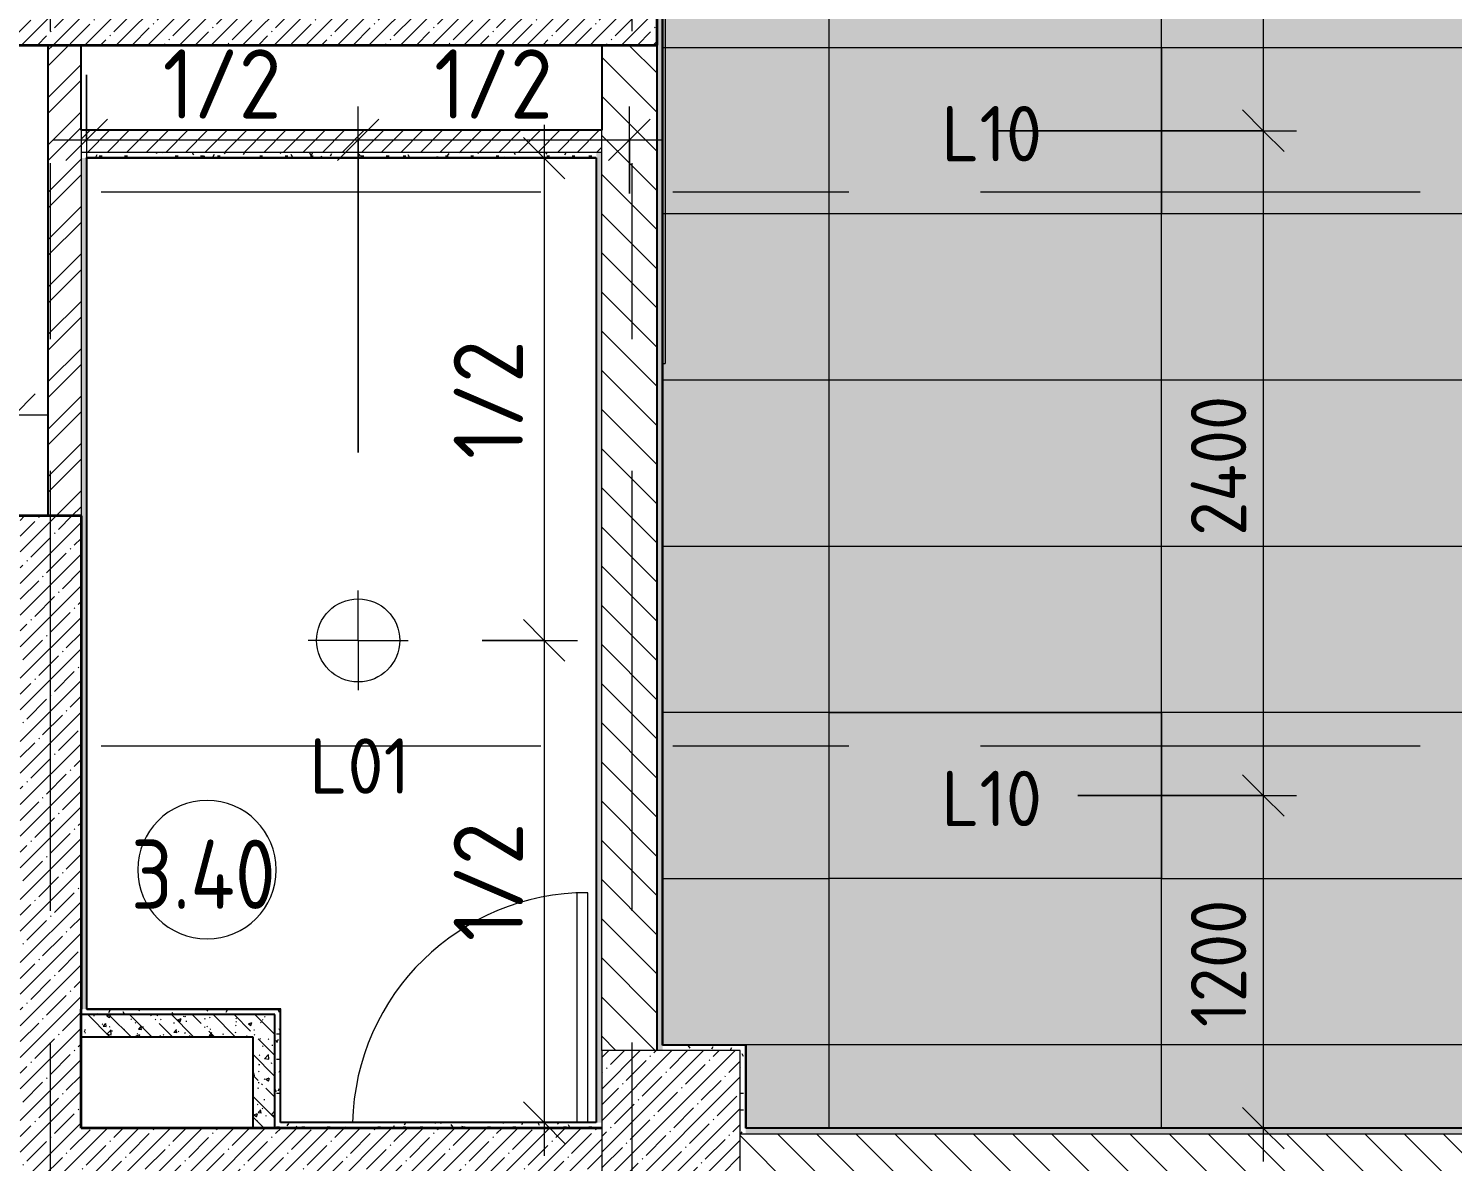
# Model space of a CAD drawing. Header units: millimetres. Extents: x 81682 to 274809, y -8553 to 29000.
# Drawn here: x 98530 to 103672, y 13500 to 17590 of the extents above; entities that cross this region are included whole.
import ezdxf

# ---------------------------------------------------------------- set-up
doc = ezdxf.new("R2010")
doc.units = ezdxf.units.MM
doc.linetypes.add('Осевая', pattern=[3175, 635, -476.25, 1587.5, -476.25])
for name, color, linetype, lineweight in [('A-ANNO-DIMS', 7, 'Continuous', 9), ('A-ANNO-DIMS-100', 7, 'Continuous', 9), ('A-AREA-IDEN', 7, 'Continuous', 9), ('A-CLNG-PATT', 7, 'Continuous', 9), ('A-DOOR', 7, 'Continuous', 9), ('A-DOOR-1', 7, 'Continuous', 13), ('A-WALL', 7, 'Continuous', 9), ('E-LITE-EQPM-IDEN', 7, 'Continuous', 9), ('I-WALL', 7, 'Continuous', 9), ('S-COLS', 7, 'Continuous', 9), ('Оси-2', 7, 'Осевая', 9)]:
    doc.layers.add(name, color=color, linetype=linetype, lineweight=lineweight)
for name, color, linetype, lineweight, true_color in [('A-ANNO-NOTE', 1, 'Continuous', 9, 0xff0000), ('A-CLNG-1', 7, 'Continuous', 9, 0xeaeaea), ('A-WALL-2', 254, 'Continuous', 25, 0xbebebe), ('A-WALL-3', 254, 'Continuous', 35, 0xbebebe), ('A-WALL-4', 7, 'Continuous', 35, 0x3c3c3c), ('A-WALL-6', 7, 'Continuous', 25, 0x3c3c3c), ('A-WALL-FNSH-3', 7, 'Continuous', 13, 0x3c3c3c)]:
    doc.layers.add(name, color=color, linetype=linetype, lineweight=lineweight, true_color=true_color)
doc.styles.add('GOST Common', font='GOST_Common.ttf', dxfattribs={"height": 200})
doc.styles.add('GOST Common_1', font='GOST_Common.ttf', dxfattribs={"width": 0.9, "height": 250})
doc.styles.add('ISOCPEUR_1', font='isocpeur.ttf', dxfattribs={"width": 0.9, "height": 250})
doc.styles.add('ISOCPEUR_3', font='isocpeur.ttf', dxfattribs={"width": 0.9, "height": 200})
doc.dimstyles.new('ISO-2_0_0_9К_Средний_округл2', dxfattribs={"dimscale": 304.8, "dimtxt": 199.196235, "dimasz": 0.492126, "dimexe": 0.393701, "dimexo": 0, "dimgap": 0, "dimtad": 1, "dimdec": 0, "dimrnd": 10, "dimzin": 0, "dimdsep": 46, "dimtxsty": 'ISOCPEUR_3', "dimblk1": 'OBLIQUE', "dimblk2": 'OBLIQUE', "dimsah": 1, "dimcen": 0.09, "dimdle": 0.393701, "dimazin": 0, "dimtfac": 1, "dimtdec": 4, "dimtix": 1, "dimtmove": 0, "dimatfit": 3, "dimfxl": 1, "dimtvp": 1, "dimtolj": 1, "dimtzin": 0, "dimarcsym": 2})
doc.dimstyles.new('ISO-2_5_0_9К_БОЛЬШОЙ_1', dxfattribs={"dimscale": 304.8, "dimtxt": 248.995294, "dimasz": 0.492126, "dimexe": 0.393701, "dimexo": 0.984252, "dimgap": 0, "dimtad": 1, "dimdec": 0, "dimrnd": 10, "dimzin": 0, "dimdsep": 46, "dimtxsty": 'ISOCPEUR_1', "dimblk1": 'OBLIQUE', "dimblk2": 'OBLIQUE', "dimsah": 1, "dimcen": 0.09, "dimdle": 0.393701, "dimazin": 0, "dimtfac": 1, "dimtdec": 4, "dimtix": 1, "dimtmove": 0, "dimatfit": 3, "dimfxl": 1, "dimtvp": 1, "dimtolj": 1, "dimtzin": 0, "dimarcsym": 2})
pattern_1 = [(45, (0, 0), (-57.024626, 57.024626), []), (45, (57.025, 0), (-57.024626, 57.024626), [100.806, -20.161, 3.353, -16.808])]
pattern_2 = [(135, (0, 0), (-70.71068, -70.71068), [])]
pattern_3 = [(135, (0, 0), (-75.43415, -75.43415), [106.68, -17.78, 3.556, -17.78]), (135, (0, 75.39), (-75.43415, -75.43415), []), (50, (0, 0), (127.52922, -11.15758), [13.335, -146.685]), (355, (0, 0), (-24.66966, 133.74002), [10.668, -117.348]), (100.451, (10.63, -0.93), (102.85973, 122.58178), [11.333, -124.663]), (46.184, (0, 35.56), (189.75516, -29.43036), [20.002, -220.027]), (96.636, (15.81, 33.1), (166.1822, 173.1996), [17, -186.995]), (351.184, (0, 35.56), (166.18393, 173.19757), [16.002, -176.022]), (21, (17.78, 26.67), (106.13027, -71.58603), [13.335, -146.685]), (326, (17.78, 26.67), (43.26188, 128.93175), [10.668, -117.348]), (71.451, (26.62, 20.7), (149.39198, 57.34505), [11.333, -124.663]), (37.5, (0, 0), (2.162228, 59.188357), [3.353, -112.573, 3.353, -115.773, -117.793]), (37.5, (0, 0), (2.162228, 59.188357), [-235.052, 3.353, -114.44]), (7.5, (0, 0), (46.773857, 70.126152), [3.353, -64.567, 3.353, -109.906, -44.894]), (7.5, (0, 0), (46.773857, 70.126152), [-181.178, 3.353, -41.542]), (327.5, (-39.65, 0), (94.913671, -4.010093), [3.353, -41.097, 3.353, -135.331, -184.023]), (327.5, (-39.65, 0), (94.913671, -4.010093), [-183.134, 3.353, -180.67]), (317.5, (-57.43, 0), (103.69057, 17.79882), [3.353, -54.432, 3.353, -88.748, -130.683]), (317.5, (-57.43, 0), (103.69057, 17.79882), [-149.885, 3.353, -127.33])]
pattern_4 = [(0, (0, 0), (121.92, 30.48), [10.058, -81.382, 10.058, -81.382, -487.68]), (0, (0, 0), (121.92, 30.48), [-182.88, 10.058, -172.822, 10.058, -81.382, -213.36]), (0, (0, 0), (121.92, 30.48), [-457.2, 10.058, -50.902, 10.058, -142.342]), (120, (45.72, 15.24), (-87.356454, 90.345817), [10.058, -81.382, 10.058, -81.382, -487.68]), (120, (45.72, 15.24), (-87.356454, 90.345817), [-182.88, 10.058, -172.822, 10.058, -81.382, -213.36]), (120, (45.72, 15.24), (-87.356454, 90.345817), [-457.2, 10.058, -50.902, 10.058, -142.342]), (240, (60.96, 76.2), (-34.563546, -120.825817), [10.058, -81.382, 10.058, -81.382, -487.68]), (240, (60.96, 76.2), (-34.563546, -120.825817), [-182.88, 10.058, -172.822, 10.058, -81.382, -213.36]), (240, (60.96, 76.2), (-34.563546, -120.825817), [-457.2, 10.058, -50.902, 10.058, -142.342])]

# ---------------------------------------------------------------- blocks, each defined once
blk = doc.blocks.new('110_Дверь_СКБ_1Ст_Внутренняя1 - Д-8_п_ 950x2100h_охрана 2-32352576-План расстановки осветительного оборудования 3 этажа в осях 23-33')
at = {"layer": 'A-DOOR'}
blk.add_arc((437.5, 110), 850, 90, 178.6473, dxfattribs=at)
at = {"layer": 'A-DOOR-1'}
for p, q in [((437.5, 960), (397.5, 960)), ((397.5, 960), (397.5, 130)), ((437.5, 130), (437.5, 960))]:
    blk.add_line(p, q, dxfattribs=at)
blk = doc.blocks.new('BSC_Колонна _Прямоугольная - 500х500-17857564-План расстановки осветительного оборудования 3 этажа в осях 23-33')
at = {"layer": 'S-COLS'}
h = blk.add_hatch(dxfattribs=at)
h.set_pattern_fill('FP_19', color=256, style=0, pattern_type=2)
h.set_pattern_definition([(45, (-100850, -13650), (-57.024626, 57.024626), []), (45, (-100792.975, -13650), (-57.024626, 57.024626), [100.806, -20.161, 3.353, -16.808])])
h.paths.add_polyline_path([(-250, -250), (250, -250), (250, 250), (-250, 250), (-250, -148.6)])
for p, q in [((250, 250), (-250, 250)), ((-250, 250), (-250, -250)), ((250, -250), (250, 250)), ((-250, -250), (250, -250))]:
    blk.add_line(p, q, dxfattribs=at)
blk = doc.blocks.new('DIMBLOCK48-План расстановки осветительного оборудования 3 этажа в осях 23-33')
at = {"layer": 'A-ANNO-DIMS-100'}
for p, q in [((98740, 17422.8), (98740, 17068)), ((98740, 17188), (98740, 17422.8)), ((99720.5, 16059.2), (99720.5, 17308)), ((98620, 17188), (99720.5, 17188)), ((99720.5, 17188), (99720.5, 16059.2))]:
    blk.add_line(p, q, dxfattribs=at)
at = {"layer": 'A-ANNO-DIMS-100', "lineweight": 20}
for p, q in [((98740, 17188), (98815, 17263)), ((99720.5, 17188), (99795.5, 17263)), ((98740, 17188), (98665, 17113)), ((99720.5, 17188), (99645.5, 17113))]:
    blk.add_line(p, q, dxfattribs=at)
at = {"layer": 'A-ANNO-DIMS-100', "color": 0, "insert": (99014.8, 17514.6), "char_height": 250, "width": 517.144, "attachment_point": 1, "line_spacing_factor": 1.149209, "style": 'ISOCPEUR_1'}
blk.add_mtext('1/2', dxfattribs=at)
blk = doc.blocks.new('_Oblique')
at = {"color": 0, "linetype": 'ByBlock', "lineweight": -2}
blk.add_line((-0.5, -0.5), (0.5, 0.5), dxfattribs=at)
blk = doc.blocks.new('DIMBLOCK49-План расстановки осветительного оборудования 3 этажа в осях 23-33')
at = {"layer": 'A-ANNO-DIMS-100'}
for p, q in [((99720.5, 16059.2), (99720.5, 17308)), ((100700, 16994.1), (100700, 17308)), ((99720.5, 17188), (100820, 17188)), ((99720.5, 17188), (99720.5, 16059.2)), ((100700, 17188), (100700, 16994.1))]:
    blk.add_line(p, q, dxfattribs=at)
at = {"layer": 'A-ANNO-DIMS-100', "lineweight": 20}
for p, q in [((99720.5, 17188), (99795.5, 17263)), ((100700, 17188), (100775, 17263)), ((99720.5, 17188), (99645.5, 17113)), ((100700, 17188), (100625, 17113))]:
    blk.add_line(p, q, dxfattribs=at)
at = {"layer": 'A-ANNO-DIMS-100', "color": 0, "insert": (99994.8, 17514.6), "char_height": 250, "width": 517.144, "attachment_point": 1, "line_spacing_factor": 1.149209, "style": 'ISOCPEUR_1'}
blk.add_mtext('1/2', dxfattribs=at)
blk = doc.blocks.new('Марка_Помещения - Номер-25198446-План расстановки осветительного оборудования 3 этажа в осях 23-33')
at = {"layer": 'A-AREA-IDEN'}
for start, end in [(360, 180), (180, 360)]:
    blk.add_arc((0, 0), 2.5, start, end, dxfattribs=at)
blk = doc.blocks.new('DIMBLOCK67-План расстановки осветительного оборудования 3 этажа в осях 23-33')
at = {"layer": 'A-ANNO-DIMS-100'}
for p, q in [((100392.2, 17241.8), (100392.2, 15380.9)), ((100198.2, 17121.8), (100512.2, 17121.8)), ((100392.2, 17121.8), (100198.2, 17121.8)), ((100168, 15380.9), (100512.2, 15380.9)), ((100392.2, 15380.9), (100168, 15380.9))]:
    blk.add_line(p, q, dxfattribs=at)
at = {"layer": 'A-ANNO-DIMS-100', "lineweight": 20}
for p, q in [((100392.2, 17121.8), (100317.2, 17196.8)), ((100392.2, 17121.8), (100467.2, 17046.8)), ((100392.2, 15380.9), (100317.2, 15455.9)), ((100392.2, 15380.9), (100467.2, 15305.9))]:
    blk.add_line(p, q, dxfattribs=at)
at = {"layer": 'A-ANNO-DIMS-100', "color": 0, "insert": (100065.5, 16035.9), "char_height": 250, "width": 517.144, "attachment_point": 1, "rotation": 90, "line_spacing_factor": 1.149209, "style": 'ISOCPEUR_1'}
blk.add_mtext('1/2', dxfattribs=at)
blk = doc.blocks.new('DIMBLOCK68-План расстановки осветительного оборудования 3 этажа в осях 23-33')
at = {"layer": 'A-ANNO-DIMS-100', "lineweight": 20}
for p, q in [((100392.2, 15380.9), (100317.2, 15455.9)), ((100392.2, 15380.9), (100467.2, 15305.9)), ((100392.2, 13640), (100317.2, 13715)), ((100392.2, 13640), (100467.2, 13565))]:
    blk.add_line(p, q, dxfattribs=at)
at = {"layer": 'A-ANNO-DIMS-100'}
for p, q in [((100168, 15380.9), (100512.2, 15380.9)), ((100392.2, 15380.9), (100168, 15380.9)), ((100392.2, 15380.9), (100392.2, 13520)), ((100198.2, 13640), (100512.2, 13640)), ((100392.2, 13640), (100198.2, 13640))]:
    blk.add_line(p, q, dxfattribs=at)
at = {"layer": 'A-ANNO-DIMS-100', "color": 0, "insert": (100065.5, 14295), "char_height": 250, "width": 517.144, "attachment_point": 1, "rotation": 90, "line_spacing_factor": 1.149209, "style": 'ISOCPEUR_1'}
blk.add_mtext('1/2', dxfattribs=at)
blk = doc.blocks.new('DIMBLOCK70-План расстановки осветительного оборудования 3 этажа в осях 23-33')
at = {"layer": 'A-ANNO-DIMS-100'}
for p, q in [((96650, 15230.4), (96650, 16315.6)), ((98479, 15889), (98479, 16315.6)), ((96650, 16195.6), (98599, 16195.6)), ((96650, 16195.6), (96650, 15230.4)), ((98479, 16195.6), (98479, 15889))]:
    blk.add_line(p, q, dxfattribs=at)
at = {"layer": 'A-ANNO-DIMS-100', "lineweight": 20}
for p, q in [((96650, 16195.6), (96725, 16270.6)), ((98479, 16195.6), (98554, 16270.6)), ((96650, 16195.6), (96575, 16120.6)), ((98479, 16195.6), (98404, 16120.6))]:
    blk.add_line(p, q, dxfattribs=at)
at = {"layer": 'A-ANNO-DIMS-100', "color": 0, "insert": (97349, 16522.3), "char_height": 250, "width": 517.144, "attachment_point": 1, "line_spacing_factor": 1.149209, "style": 'ISOCPEUR_1'}
blk.add_mtext('1/2', dxfattribs=at)
blk = doc.blocks.new('DIMBLOCK129-План расстановки осветительного оборудования 3 этажа в осях 23-33')
at = {"layer": 'A-ANNO-DIMS-100', "lineweight": 20}
for p, q in [((102988.7, 19621), (102913.7, 19696)), ((102988.7, 19621), (103063.7, 19546)), ((102988.7, 17221), (102913.7, 17296)), ((102988.7, 17221), (103063.7, 17146))]:
    blk.add_line(p, q, dxfattribs=at)
at = {"layer": 'A-ANNO-DIMS-100'}
for p, q in [((102318.6, 19621), (103108.7, 19621)), ((102988.7, 19621), (102318.6, 19621)), ((102988.7, 19621), (102988.7, 17221)), ((102021.1, 17221), (103108.7, 17221)), ((102988.7, 17221), (102021.1, 17221))]:
    blk.add_line(p, q, dxfattribs=at)
at = {"layer": 'A-ANNO-DIMS-100', "color": 0, "insert": (102727.4, 18158.6), "char_height": 200, "width": 629.767, "attachment_point": 1, "rotation": 90, "line_spacing_factor": 1.149209, "style": 'ISOCPEUR_3'}
blk.add_mtext('2400', dxfattribs=at)
blk = doc.blocks.new('DIMBLOCK130-План расстановки осветительного оборудования 3 этажа в осях 23-33')
at = {"layer": 'A-ANNO-DIMS-100', "lineweight": 20}
for p, q in [((102988.7, 17221), (102913.7, 17296)), ((102988.7, 17221), (103063.7, 17146)), ((102988.7, 14821), (102913.7, 14896)), ((102988.7, 14821), (103063.7, 14746))]:
    blk.add_line(p, q, dxfattribs=at)
at = {"layer": 'A-ANNO-DIMS-100'}
for p, q in [((102021.1, 17221), (103108.7, 17221)), ((102988.7, 17221), (102021.1, 17221)), ((102988.7, 17221), (102988.7, 14821)), ((102318.6, 14821), (103108.7, 14821)), ((102988.7, 14821), (102318.6, 14821))]:
    blk.add_line(p, q, dxfattribs=at)
at = {"layer": 'A-ANNO-DIMS-100', "color": 0, "insert": (102727.4, 15758.6), "char_height": 200, "width": 629.767, "attachment_point": 1, "rotation": 90, "line_spacing_factor": 1.149209, "style": 'ISOCPEUR_3'}
blk.add_mtext('2400', dxfattribs=at)
blk = doc.blocks.new('DIMBLOCK131-План расстановки осветительного оборудования 3 этажа в осях 23-33')
at = {"layer": 'A-ANNO-DIMS-100', "lineweight": 20}
for p, q in [((102988.7, 14821), (102913.7, 14896)), ((102988.7, 14821), (103063.7, 14746)), ((102988.7, 13620), (102913.7, 13695)), ((102988.7, 13620), (103063.7, 13545))]:
    blk.add_line(p, q, dxfattribs=at)
at = {"layer": 'A-ANNO-DIMS-100'}
for p, q in [((102318.6, 14821), (103108.7, 14821)), ((102988.7, 14821), (102318.6, 14821)), ((102988.7, 14821), (102988.7, 13500)), ((103094.8, 13620), (102868.7, 13620)), ((102988.7, 13620), (103094.8, 13620))]:
    blk.add_line(p, q, dxfattribs=at)
at = {"layer": 'A-ANNO-DIMS-100', "color": 0, "insert": (102727.4, 13984.9), "char_height": 200, "width": 565.411, "attachment_point": 1, "rotation": 90, "line_spacing_factor": 1.149209, "style": 'ISOCPEUR_3'}
blk.add_mtext('1200', dxfattribs=at)

msp = doc.modelspace()

# ---------------------------------------------------------------- hatches: boundary and pattern name
at = {"layer": 'A-ANNO-NOTE'}
for points in [[(109849, 13621), (109849, 14151), (110829, 14151), (110829, 20879), (100821, 20879), (100821, 13921), (101121, 13921), (101121, 13621), (105529, 13621), (105529, 13921), (106071, 13921), (106071, 13621), (108718.3, 13621)], [(102359, 16921), (101421.1, 16921), (101421.1, 17521), (102621.1, 17521), (102621.1, 16921)], [(101421.1, 14521), (101421.1, 15121), (102621.1, 15121), (102621.1, 14521), (102359, 14521)]]:
    msp.add_hatch(color=256, dxfattribs=at).paths.add_polyline_path(points)
at = {"layer": 'A-CLNG-PATT'}
h = msp.add_hatch(dxfattribs=at)
h.set_pattern_fill('FP_22', color=256, style=0, pattern_type=2)
h.set_pattern_definition([(180, (105021.1, 15120.96), (-7e-14, -600), []), (270, (105021.1, 15121), (1200, 7e-14), [])])
h.paths.add_polyline_path([(109849, 13621), (109849, 14151), (110829, 14151), (110829, 20879), (100821, 20879), (100821, 13921), (101121, 13921), (101121, 13621), (105529, 13621), (105529, 13921), (106071, 13921), (106071, 13621), (108718.3, 13621)])
h.paths.add_polyline_path([(108718.3, 14521), (108621.1, 14521), (108621.1, 15121), (109821.1, 15121), (109821.1, 14521)])
h.paths.add_polyline_path([(106221.1, 14521), (106221.1, 15121), (107421.1, 15121), (107421.1, 14521)])
h.paths.add_polyline_path([(104902.7, 14521), (103821.1, 14521), (103821.1, 15121), (105021.1, 15121), (105021.1, 14521)])
h.paths.add_polyline_path([(101421.1, 14521), (101421.1, 15121), (102621.1, 15121), (102621.1, 14521), (102359, 14521)])
h.paths.add_polyline_path([(109821.1, 16921), (108621.1, 16921), (108621.1, 17521), (109821.1, 17521), (109821.1, 16962.2)])
h.paths.add_polyline_path([(107421.1, 16921), (106221.1, 16921), (106221.1, 17521), (107421.1, 17521), (107421.1, 16962.2)])
h.paths.add_polyline_path([(104902.7, 16921), (103821.1, 16921), (103821.1, 17521), (105021.1, 17521), (105021.1, 16921)])
h.paths.add_polyline_path([(102359, 16921), (101421.1, 16921), (101421.1, 17521), (102621.1, 17521), (102621.1, 16921)])
h.paths.add_polyline_path([(108621.1, 19321), (108621.1, 19921), (109821.1, 19921), (109821.1, 19321)])
h.paths.add_polyline_path([(107421.1, 19321), (106221.1, 19321), (106221.1, 19921), (107421.1, 19921)])
h.paths.add_polyline_path([(103821.1, 19321), (103821.1, 19921), (105021.1, 19921), (105021.1, 19321), (104902.7, 19321)])
h.paths.add_polyline_path([(102359, 19321), (101421.1, 19321), (101421.1, 19921), (102621.1, 19921), (102621.1, 19321)])
at = {"layer": 'I-WALL'}
h = msp.add_hatch(dxfattribs=at)
h.set_pattern_fill('FP_3', color=256, style=0, pattern_type=2)
h.set_pattern_definition(pattern_1)
h.paths.add_polyline_path([(100580, 17530), (100800, 17530), (100800, 21400), (100580, 21400), (100580, 17750)])
h = msp.add_hatch(dxfattribs=at)
h.set_pattern_fill('FP_21', color=256, style=0, pattern_type=2)
h.set_pattern_definition(pattern_4)
h.paths.add_polyline_path([(100800, 13900), (100820, 13900), (100820, 21150), (100800, 21150), (100800, 15231.8)])
h = msp.add_hatch(dxfattribs=at)
h.set_pattern_fill('FP_3', color=256, style=0, pattern_type=2)
h.set_pattern_definition(pattern_1)
h.paths.add_polyline_path([(94800, 17530), (100580, 17530), (100580, 17750), (94800, 17750)])
h = msp.add_hatch(dxfattribs=at)
h.set_pattern_fill('FP_6', color=256, style=0, pattern_type=2)
h.set_pattern_definition([(45, (0, 0), (-85.53659, 85.53659), []), (45, (57.02, 0), (-85.53659, 85.53659), [])])
h.paths.add_polyline_path([(98720, 15830), (98720, 17530), (98600, 17530), (98600, 15830)])
h = msp.add_hatch(dxfattribs=at)
h.set_pattern_fill('FP_2', color=256, style=0, pattern_type=2)
h.set_pattern_definition(pattern_2)
h.paths.add_polyline_path([(100600, 13900), (100800, 13900), (100800, 17530), (100600, 17530), (100600, 15231.8)])
h = msp.add_hatch(dxfattribs=at)
h.set_pattern_fill('FP_4', color=256, style=0, pattern_type=2)
h.set_pattern_definition([(45, (0, 0), (-35.35534, 35.35534), [])])
h.paths.add_polyline_path([(100600, 17142.8), (100600, 17222.8), (98720, 17222.8), (98720, 17142.8), (100580, 17142.8)])
h = msp.add_hatch(dxfattribs=at)
h.set_pattern_fill('FP_21', color=256, style=0, pattern_type=2)
h.set_pattern_definition(pattern_4)
h.paths.add_polyline_path([(98720, 17122.8), (100580, 17122.8), (100580, 17142.8), (98720, 17142.8)])
h = msp.add_hatch(dxfattribs=at)
h.set_pattern_fill('FP_21', color=256, style=0, pattern_type=2)
h.set_pattern_definition(pattern_4)
h.paths.add_polyline_path([(100600, 13640), (100600, 17142.8), (100580, 17142.8), (100580, 13640)])
h = msp.add_hatch(dxfattribs=at)
h.set_pattern_fill('FP_21', color=256, style=0, pattern_type=2)
h.set_pattern_definition(pattern_4)
h.paths.add_polyline_path([(98740, 14050), (98740, 17122.8), (98720, 17122.8), (98720, 14050)])
h = msp.add_hatch(dxfattribs=at)
h.set_pattern_fill('FP_3', color=256, style=0, pattern_type=2)
h.set_pattern_definition(pattern_1)
h.paths.add_polyline_path([(98720, 13620), (98720, 15830), (98500, 15830), (98500, 13620), (98543.4, 13620)])
h = msp.add_hatch(dxfattribs=at)
h.set_pattern_fill('FP_21', color=256, style=0, pattern_type=2)
h.set_pattern_definition(pattern_4)
h.paths.add_polyline_path([(98720, 14030), (99440, 14030), (99440, 14050), (98720, 14050)])
h = msp.add_hatch(dxfattribs=at)
h.set_pattern_fill('FP_10', color=256, style=0, pattern_type=2)
h.set_pattern_definition(pattern_3)
h.paths.add_polyline_path([(99420, 13950), (99420, 14030), (98720, 14030), (98720, 13950), (99340, 13950)])
h = msp.add_hatch(dxfattribs=at)
h.set_pattern_fill('FP_21', color=256, style=0, pattern_type=2)
h.set_pattern_definition(pattern_4)
h.paths.add_polyline_path([(99440, 13620), (99440, 14030), (99420, 14030), (99420, 13620)])
h = msp.add_hatch(dxfattribs=at)
h.set_pattern_fill('FP_10', color=256, style=0, pattern_type=2)
h.set_pattern_definition(pattern_3)
h.paths.add_polyline_path([(99340, 13620), (99420, 13620), (99420, 13950), (99340, 13950)])
h = msp.add_hatch(dxfattribs=at)
h.set_pattern_fill('FP_21', color=256, style=0, pattern_type=2)
h.set_pattern_definition(pattern_4)
h.paths.add_polyline_path([(101120, 13900), (101120, 13920), (100820, 13920), (100820, 13900), (101100, 13900)])
h = msp.add_hatch(dxfattribs=at)
h.set_pattern_fill('FP_21', color=256, style=0, pattern_type=2)
h.set_pattern_definition(pattern_4)
h.paths.add_polyline_path([(101120, 13600), (101120, 13900), (101100, 13900), (101100, 13600)])
h = msp.add_hatch(dxfattribs=at)
h.set_pattern_fill('FP_21', color=256, style=0, pattern_type=2)
h.set_pattern_definition(pattern_4)
h.paths.add_polyline_path([(99815.3, 13620), (100600, 13620), (100600, 13640), (99440, 13640), (99440, 13620)])
h = msp.add_hatch(dxfattribs=at)
h.set_pattern_fill('FP_3', color=256, style=0, pattern_type=2)
h.set_pattern_definition(pattern_1)
h.paths.add_polyline_path([(100600, 13400), (100600, 13620), (98500, 13620), (98500, 13400), (99815.3, 13400)])
h = msp.add_hatch(dxfattribs=at)
h.set_pattern_fill('FP_2', color=256, style=0, pattern_type=2)
h.set_pattern_definition(pattern_2)
h.paths.add_polyline_path([(115077.6, 13400), (115600, 13400), (115600, 13600), (111050, 13600), (111050, 13400), (112533.9, 13400)])
h.paths.add_polyline_path([(120460, 13400), (120930, 13400), (120930, 13600), (116100, 13600), (116100, 13400), (120380, 13400)])
h.paths.add_polyline_path([(110550, 13400), (110550, 13600), (101100, 13600), (101100, 13400), (109990.2, 13400)])
h = msp.add_hatch(dxfattribs=at)
h.set_pattern_fill('FP_21', color=256, style=0, pattern_type=2)
h.set_pattern_definition(pattern_4)
h.paths.add_polyline_path([(105550, 13600), (105550, 13620), (101120, 13620), (101120, 13600), (104902.7, 13600)])

# ---------------------------------------------------------------- linework, layer by layer
at = {"layer": 'A-ANNO-NOTE'}
for p, q in [((100821, 20879), (100821, 13921)), ((101421.1, 16921), (101421.1, 17521)), ((101421.1, 17521), (102621.1, 17521)), ((101421.1, 17521), (102621.1, 17521)), ((101421.1, 16921), (101421.1, 17521)), ((102621.1, 17521), (102621.1, 16921)), ((102621.1, 17521), (102621.1, 16921)), ((102359, 16921), (101421.1, 16921)), ((102621.1, 16921), (101421.1, 16921)), ((102621.1, 16921), (102359, 16921)), ((99720.5, 15380.9), (99720.5, 15560.9)), ((99720.5, 15380.9), (99540.5, 15380.9)), ((99720.5, 15380.9), (99900.5, 15380.9)), ((99720.5, 15380.9), (99720.5, 15200.9)), ((101421.1, 14521), (101421.1, 15121)), ((101421.1, 15121), (102621.1, 15121)), ((101421.1, 15121), (102621.1, 15121)), ((101421.1, 14521), (101421.1, 15121)), ((102621.1, 15121), (102621.1, 14521)), ((102621.1, 15121), (102621.1, 14521)), ((102359, 14521), (101421.1, 14521)), ((102621.1, 14521), (101421.1, 14521)), ((102621.1, 14521), (102359, 14521)), ((100821, 13921), (101121, 13921)), ((101121, 13921), (101121, 13621)), ((101121, 13621), (105529, 13621))]:
    msp.add_line(p, q, dxfattribs=at)
msp.add_circle((99720.5, 15380.9), 150, dxfattribs=at)
at = {"layer": 'A-CLNG-1'}
for p, q in [((100821, 20879), (100821, 13921)), ((101421.1, 16921), (101421.1, 17521)), ((101421.1, 17521), (102621.1, 17521)), ((102621.1, 17521), (102621.1, 16921)), ((102621.1, 16921), (101421.1, 16921)), ((101421.1, 14521), (101421.1, 15121)), ((101421.1, 15121), (102621.1, 15121)), ((102621.1, 15121), (102621.1, 14521)), ((102621.1, 14521), (101421.1, 14521))]:
    msp.add_line(p, q, dxfattribs=at)
at = {"layer": 'A-WALL'}
for p, q in [((98720, 17222.8), (98720, 15830)), ((100600, 13900), (100600, 17222.8)), ((100600, 17142.8), (98720, 17142.8)), ((101100, 13600), (105550, 13600))]:
    msp.add_line(p, q, dxfattribs=at)
at = {"layer": 'A-WALL-2'}
for p, q in [((100820, 13920), (100820, 21130)), ((98600, 17530), (98600, 15830)), ((98720, 17222.8), (98720, 17530)), ((100600, 17530), (100600, 17222.8)), ((100800, 13900), (100800, 17530)), ((100600, 17222.8), (98720, 17222.8)), ((98740, 17121.8), (98740, 17122.8)), ((100579, 17122.8), (100580, 17122.8)), ((100580, 17122.8), (100580, 13640)), ((98741, 14050), (98740, 14050)), ((99440, 13640), (99440, 14050)), ((99420, 14030), (98720, 14030)), ((99420, 13620), (99420, 14030)), ((98720, 13950), (99340, 13950)), ((99340, 13950), (99340, 13620)), ((101120, 13920), (100820, 13920)), ((101120, 13620), (101120, 13920)), ((100580, 13640), (99440, 13640)), ((105530, 13620), (101120, 13620))]:
    msp.add_line(p, q, dxfattribs=at)
at = {"layer": 'A-WALL-3'}
msp.add_line((98720, 15830), (98720, 14050), dxfattribs=at)
at = {"layer": 'A-WALL-4'}
for p, q in [((100800, 17530), (100800, 21400)), ((97720, 17530), (100800, 17530)), ((98720, 15830), (97720, 15830)), ((98720, 13620), (98720, 14050)), ((100600, 13620), (98720, 13620))]:
    msp.add_line(p, q, dxfattribs=at)
at = {"layer": 'A-WALL-6'}
for p, q in [((100579, 17122.8), (98740, 17122.8)), ((98740, 17121.8), (98740, 14050)), ((98741, 14050), (99440, 14050))]:
    msp.add_line(p, q, dxfattribs=at)
at = {"layer": 'A-WALL-FNSH-3'}
for p, q in [((98741, 17121.8), (100579, 17121.8)), ((98741, 14051), (98741, 17121.8)), ((100579, 17121.8), (100579, 13641)), ((99441, 14051), (98741, 14051)), ((99441, 13641), (99441, 14051)), ((100579, 13641), (99441, 13641))]:
    msp.add_line(p, q, dxfattribs=at)
at = {"layer": 'I-WALL'}
for p, q in [((100820.5, 16380.8), (100820.5, 18180.8)), ((100828.5, 18180.8), (100828.5, 16380.8)), ((100821, 16380.8), (100828.5, 16380.8)), ((100821, 13921), (101121, 13921)), ((100821, 13921), (100821, 13920)), ((101121, 13920), (101120, 13920)), ((101121, 13921), (101121, 13621)), ((101120, 13621), (105529, 13621))]:
    msp.add_line(p, q, dxfattribs=at)
at = {"layer": 'Оси-2'}
for p, q in [((98610, 593.7), (98610, 19415.1)), ((100710, 593.7), (100710, 18900)), ((84981.8, 17000), (122730, 17000)), ((84981.8, 15000), (122160, 15000))]:
    msp.add_line(p, q, dxfattribs=at)

# ---------------------------------------------------------------- block references
at = {"layer": 'A-AREA-IDEN', "xscale": 99.99999999999993, "yscale": 99.99999999999993, "zscale": 99.99999999999993}
msp.add_blockref('Марка_Помещения - Номер-25198446-План расстановки осветительного оборудования 3 этажа в осях 23-33', (99174.7, 14552.9), dxfattribs=at)
at = {"layer": 'A-DOOR'}
msp.add_blockref('110_Дверь_СКБ_1Ст_Внутренняя1 - Д-8_п_ 950x2100h_охрана 2-32352576-План расстановки осветительного оборудования 3 этажа в осях 23-33', (100112.5, 13510), dxfattribs=at)
at = {"layer": 'S-COLS'}
msp.add_blockref('BSC_Колонна _Прямоугольная - 500х500-17857564-План расстановки осветительного оборудования 3 этажа в осях 23-33', (100850, 13650), dxfattribs=at)

# ---------------------------------------------------------------- texts
at = {"layer": 'A-AREA-IDEN', "insert": (98900, 14661.5), "char_height": 250, "width": 685.443, "attachment_point": 1, "style": 'GOST Common_1'}
msp.add_mtext('3.40', dxfattribs=at)
at = {"layer": 'E-LITE-EQPM-IDEN', "char_height": 200, "width": 472.996, "attachment_point": 1, "style": 'GOST Common'}
for s, insert in [('L10', (101826.5, 17310.2)), ('L01', (99544.3, 15027.3)), ('L10', (101826.5, 14910.2))]:
    msp.add_mtext(s, dxfattribs=dict(at, insert=insert))

# ---------------------------------------------------------------- dimensions: what is measured, and where the dimension line sits
at = {"layer": 'A-ANNO-DIMS'}
for base, p1, p2, override, picture, middle in [((102988.7, 17221), (102318.6, 19621), (102021.1, 17221), {"dimpost": '<>', "dimfxl": 2418.36851}, 'DIMBLOCK129-План расстановки осветительного оборудования 3 этажа в осях 23-33', (102888.7, 18421)), ((102988.7, 14821), (102021.1, 17221), (102318.6, 14821), {"dimpost": '<>', "dimfxl": 2418.36851}, 'DIMBLOCK130-План расстановки осветительного оборудования 3 этажа в осях 23-33', (102888.7, 16021)), ((102988.7, 13620), (102318.6, 14821), (103094.8, 13620), {"dimpost": '<>', "dimfxl": 1429.944611}, 'DIMBLOCK131-План расстановки осветительного оборудования 3 этажа в осях 23-33', (102888.7, 14220.5))]:
    dim = msp.add_linear_dim(base=base, p1=p1, p2=p2, angle=90, dimstyle='ISO-2_0_0_9К_Средний_округл2', override=override, dxfattribs=at)
    dim.commit()
    dim.dimension.update_dxf_attribs({"geometry": picture, "text_midpoint": middle})
for base, p1, p2, override, picture, middle in [((99720.5, 17188), (98740, 17122.8), (99720.5, 15759.2), {"dimpost": '<>', "dimfxl": 1679.524}, 'DIMBLOCK48-План расстановки осветительного оборудования 3 этажа в осях 23-33', (99230.3, 17313)), ((100700, 17188), (99720.5, 15759.2), (100700, 17294.1), {"dimpost": '<>', "dimfxl": 1820.763138}, 'DIMBLOCK49-План расстановки осветительного оборудования 3 этажа в осях 23-33', (100210.3, 17313)), ((98479, 16195.6), (96650, 14930.4), (98479, 15589), {"dimpost": '<>', "dimfxl": 1943.969832}, 'DIMBLOCK70-План расстановки осветительного оборудования 3 этажа в осях 23-33', (97564.5, 16320.6))]:
    dim = msp.add_linear_dim(base=base, p1=p1, p2=p2, text='1/2', dimstyle='ISO-2_5_0_9К_БОЛЬШОЙ_1', override=override, dxfattribs=at)
    dim.commit()
    dim.dimension.update_dxf_attribs({"geometry": picture, "text_midpoint": middle})
for base, p1, p2, picture, middle in [((100392.2, 15380.9), (100498.2, 17121.8), (99868, 15380.9), 'DIMBLOCK67-План расстановки осветительного оборудования 3 этажа в осях 23-33', (100267.2, 16251.4)), ((100392.2, 13640), (99868, 15380.9), (100498.2, 13640), 'DIMBLOCK68-План расстановки осветительного оборудования 3 этажа в осях 23-33', (100267.2, 14510.5))]:
    dim = msp.add_linear_dim(base=base, p1=p1, p2=p2, angle=90, text='1/2', dimstyle='ISO-2_5_0_9К_БОЛЬШОЙ_1', override={"dimpost": '<>', "dimfxl": 1851.467338}, dxfattribs=at)
    dim.commit()
    dim.dimension.update_dxf_attribs({"geometry": picture, "text_midpoint": middle})

doc.saveas('drawing.dxf')
